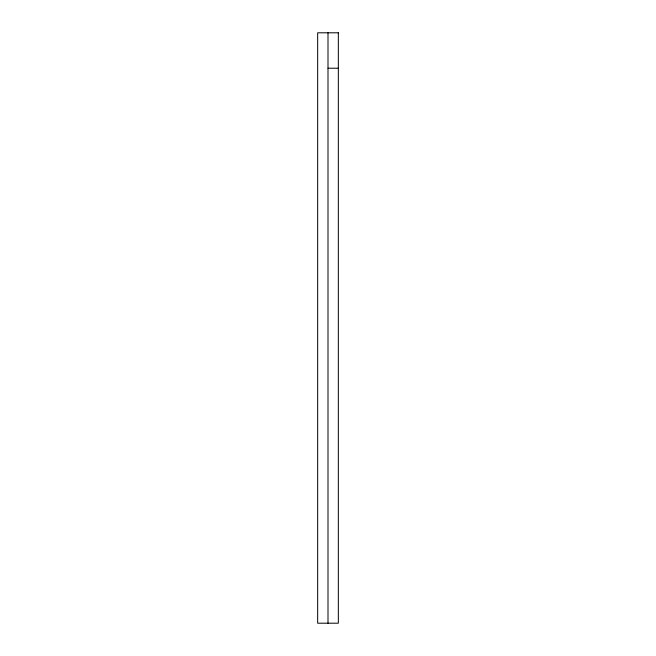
<?xml version="1.0" encoding="UTF-8"?>
<svg xmlns="http://www.w3.org/2000/svg" width="656" height="656" viewBox="0 0 656 656"><rect width="100%" height="100%" fill="white"/><g stroke="black" fill="none" stroke-linecap="round" stroke-linejoin="round"><path stroke-width="0.98" d="M328 68.224L338.332 68.224M328 32.8L328 623.2M338.332 32.8L317.668 32.8L317.668 623.2L338.332 623.2L338.332 32.8"/></g></svg>
